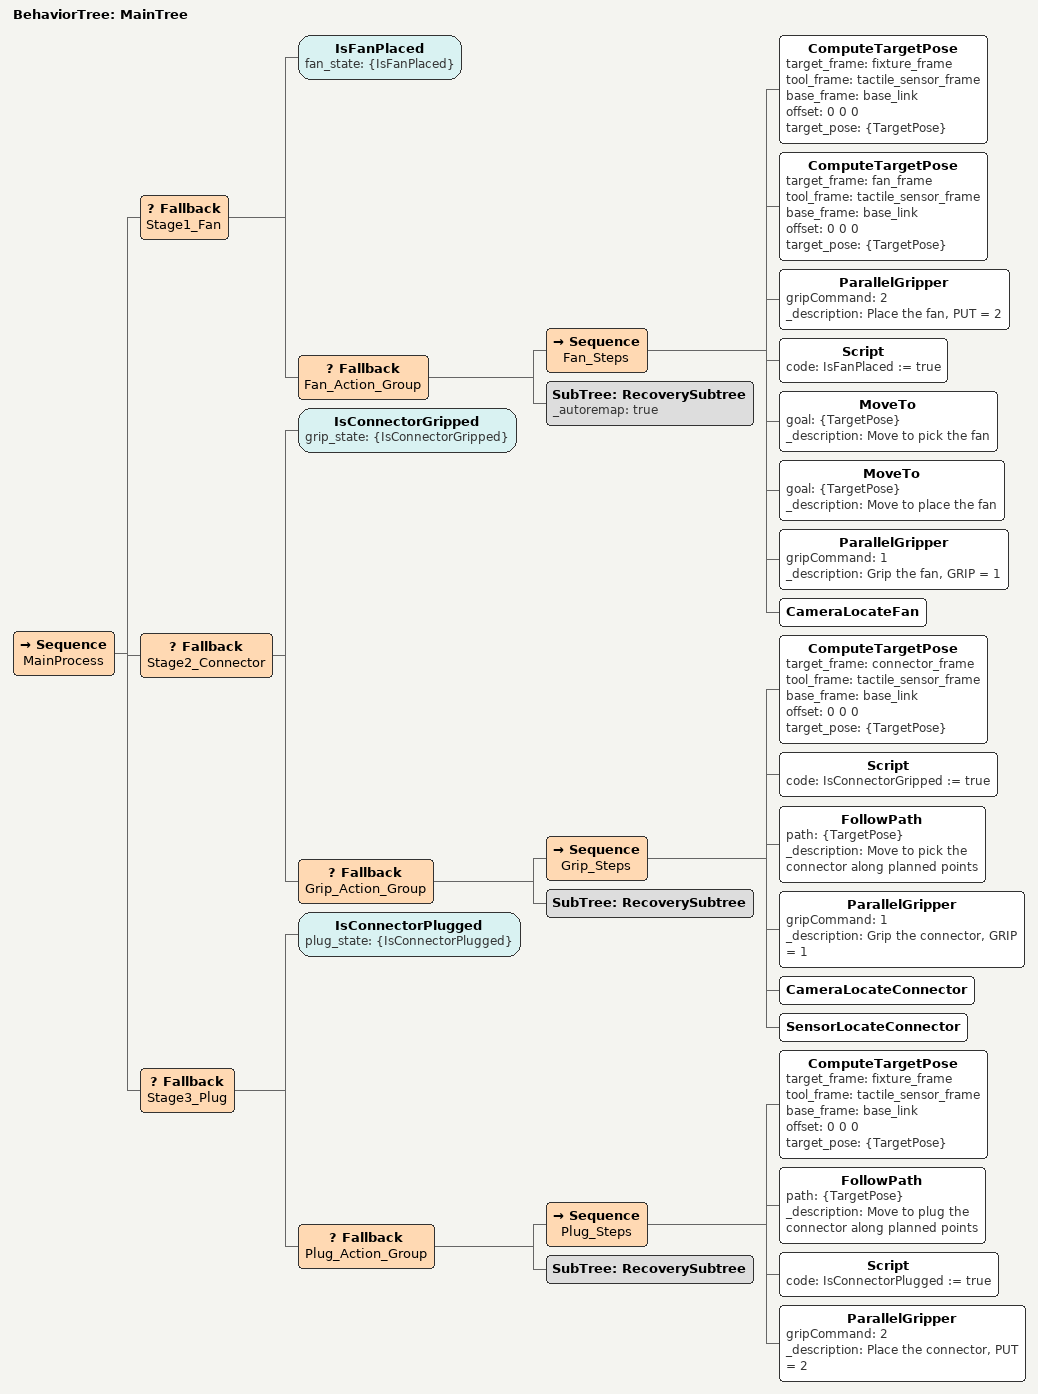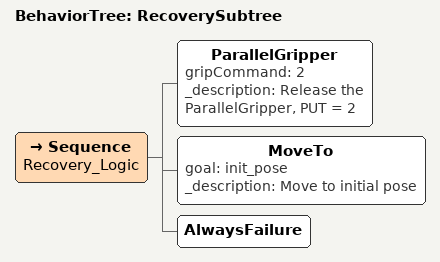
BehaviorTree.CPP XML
<?xml version="1.0" encoding="UTF-8"?>
<root BTCPP_format="4">
  <BehaviorTree ID="MainTree">
    <Sequence name="MainProcess">
      <Fallback name="Stage1_Fan">
        <IsFanPlaced fan_state="{IsFanPlaced}"/>
        <Fallback name="Fan_Action_Group">
          <Sequence name="Fan_Steps">
            <ComputeTargetPose target_frame="fixture_frame"
                               tool_frame="tactile_sensor_frame"
                               base_frame="base_link"
                               offset="0 0 0"
                               target_pose="{TargetPose}"/>
            <ComputeTargetPose target_frame="fan_frame"
                               tool_frame="tactile_sensor_frame"
                               base_frame="base_link"
                               offset="0 0 0"
                               target_pose="{TargetPose}"/>
            <ParallelGripper gripCommand="2"
                             _description="Place the fan, PUT = 2"/>
            <Script code=" IsFanPlaced := true "/>
            <MoveTo goal="{TargetPose}"
                    _description="Move to pick the fan"/>
            <MoveTo goal="{TargetPose}"
                    _description="Move to place the fan"/>
            <ParallelGripper gripCommand="1"
                             _description="Grip the fan, GRIP = 1"/>
            <CameraLocateFan/>
          </Sequence>
          <SubTree ID="RecoverySubtree"
                   _autoremap="true"/>
        </Fallback>
      </Fallback>
      <Fallback name="Stage2_Connector">
        <IsConnectorGripped grip_state="{IsConnectorGripped}"/>
        <Fallback name="Grip_Action_Group">
          <Sequence name="Grip_Steps">
            <ComputeTargetPose target_frame="connector_frame"
                               tool_frame="tactile_sensor_frame"
                               base_frame="base_link"
                               offset="0 0 0"
                               target_pose="{TargetPose}"/>
            <Script code=" IsConnectorGripped := true "/>
            <FollowPath path="{TargetPose}"
                        _description="Move to pick the connector along planned points"/>
            <ParallelGripper gripCommand="1"
                             _description="Grip the connector, GRIP = 1"/>
            <CameraLocateConnector/>
            <SensorLocateConnector/>
          </Sequence>
          <SubTree ID="RecoverySubtree"/>
        </Fallback>
      </Fallback>
      <Fallback name="Stage3_Plug">
        <IsConnectorPlugged plug_state="{IsConnectorPlugged}"/>
        <Fallback name="Plug_Action_Group">
          <Sequence name="Plug_Steps">
            <ComputeTargetPose target_frame="fixture_frame"
                               tool_frame="tactile_sensor_frame"
                               base_frame="base_link"
                               offset="0 0 0"
                               target_pose="{TargetPose}"/>
            <FollowPath path="{TargetPose}"
                        _description="Move to plug the connector along planned points"/>
            <Script code="IsConnectorPlugged := true"/>
            <ParallelGripper gripCommand="2"
                             _description="Place the connector, PUT = 2"/>
          </Sequence>
          <SubTree ID="RecoverySubtree"/>
        </Fallback>
      </Fallback>
    </Sequence>
  </BehaviorTree>

  <BehaviorTree ID="RecoverySubtree">
    <Sequence name="Recovery_Logic">
      <ParallelGripper gripCommand="2"
                       _description="Release the ParallelGripper, PUT = 2"/>
      <MoveTo goal="init_pose"
              _description="Move to initial pose"/>
      <AlwaysFailure/>
    </Sequence>
  </BehaviorTree>

</root>
